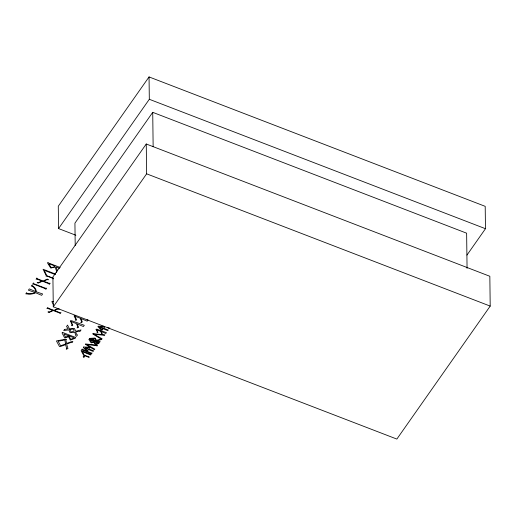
<?xml version="1.0" encoding="UTF-8"?>
<svg xmlns="http://www.w3.org/2000/svg" width="516" height="516" viewBox="0 0 516 516"><rect width="100%" height="100%" fill="white"/><g stroke="black" fill="none" stroke-linecap="round" stroke-linejoin="round"><path stroke-width="0.77" d="M466.954 255.091L485.472 228.711L485.201 206.342L149.047 76.923L58.289 206.207L58.56 228.575L75.858 235.232M58.56 228.575L149.317 99.285L149.047 76.923M467.064 268.333L466.632 233.187L152.723 112.327L74.93 223.144L75.201 245.513M146.26 144.003L52.909 276.982L53.277 306.801L396.849 439.077L490.2 306.098L489.839 276.279L146.26 144.003L146.628 173.821L53.277 306.801M56.283 272.48L56.766 271.79L55.167 267.114L50.697 268.023L47.517 262.928L47.911 262.373L48.859 263.121L60.178 267.481M59.243 308.878L58.979 309.245L58.076 308.897L54.483 310.555L59.733 312.58L60.978 312.593L60.198 313.696L59.469 312.948L53.238 310.548L49.123 312.477L47.994 312.045L48.252 311.67L49.155 312.019L52.748 310.361L48.156 308.594L46.911 308.581L47.685 307.471L48.414 308.22L53.993 310.368L58.108 308.439M108.786 328.208L107.586 327.299M109.353 328.428L109.798 327.795M53.309 301.325L51.8 301.615L53.303 304.382M75.381 315.328L74.059 315.824L75.807 319.449L75.194 320.049L76.091 320.397L76.555 319.739L74.82 316.16L80.199 318.23L81.67 321.72L80.786 322.494L82.334 321.971L80.909 318.507L87.185 321.178L88.068 319.926L87.127 319.849M149.317 99.285L485.472 228.711M146.628 173.821L490.2 306.098M59.533 268.281L56.083 266.953L57.424 270.881M55.631 274.093L43.073 269.262L46.305 275.808L46.04 276.183L46.698 275.957L52.626 278.24L53.167 278.937L53.593 278.33L46.84 275.731L44.441 270.861L44.679 270.513L55.206 274.564M152.723 112.327L153.142 146.679M26.451 292.946L25.8 293.868L26.858 293.907A10.823 8.056 -0.7 0 0 34.682 293.198L35.694 292.759L41.654 295.346L42.622 293.959L36.346 291.837L36.249 290.966A10.823 8.056 -0.7 0 0 32.534 285.819L31.889 285.2L31.244 286.122L32.16 286.122A10.288 7.656 -0.7 0 1 35.765 291.611L29.296 288.889L28.393 290.179L35.114 292.533A10.288 7.656 -0.7 0 1 26.98 293.507L27.174 293.23L26.451 292.946M33.366 283.097L32.585 284.206L33.837 284.213L45.15 288.573L45.879 289.321L46.659 288.212L45.408 288.205L34.095 283.845L33.366 283.097M36.855 278.124L36.075 279.233L37.326 279.24L41.919 281.014L38.326 282.671L37.423 282.323L37.158 282.697L38.294 283.129L42.409 281.201L48.639 283.6L49.368 284.348L50.149 283.239L48.897 283.232L43.654 281.207L47.246 279.549L48.149 279.898L48.407 279.524L47.279 279.091L43.163 281.02L37.584 278.872L36.855 278.124M49.246 263.837L48.968 264.231L51.419 267.778L54.625 266.591L55.006 266.05L49.246 263.837M62.449 332.368L62.043 332.943L64.648 337.935L68.564 336.787L70.292 340.108L75.149 338.328L75.736 337.483L62.449 332.368M64.487 329.46L63.72 330.556L68.86 329.892L69.905 332.491L70.434 332.697L74.852 332.31L75.91 336.051L76.568 336.303L77.561 334.89L76.736 334.574L75.633 332.052L78.967 331.214L79.89 331.569L81.044 329.93L75.762 331.266L74.414 328.447L69.428 328.815L67.557 325.086L66.525 326.557L68.215 328.834L64.487 329.46M70.486 320.92L72.034 324.828L71.421 325.428L72.317 325.777L72.775 325.112L71.047 321.539L76.426 323.609L77.897 327.092L77.013 327.873L78.561 327.35L77.136 323.887L83.411 326.557L84.289 325.299L71.601 320.7L70.486 320.92M69.763 329.472L71.008 332.001L74.169 331.169L73.556 329.363L72.756 329.053L69.763 329.472M66.248 339.496L65.913 339.973L66.583 343.443L72.266 341.373L72.853 341.598L72.079 342.695L71.227 342.372L66.629 344.075L67.944 348.59L66.222 349.19L66.712 348.493L65.564 344.675L59.953 346.688L59.437 346.488L56.425 340.947L65.5 339.205L66.248 339.496M68.873 335.91L65.564 337.09L63.887 333.949L68.873 335.91M69.557 336.077L69.209 336.567L70.847 339.347L74.246 337.883L69.557 336.077M82.141 349.158L81.554 349.99L82.489 350.003L91.526 353.828L92.106 352.996L91.171 352.989L82.141 349.158M83.624 347.042L83.302 347.507L86.598 350.77L88.101 350.583L87.062 350.39L84.882 348.074L93.183 351.46L93.635 350.822L85.198 347.571L88.991 347.629L89.881 348.216L89.145 347.107L83.624 347.042M85.759 344.004L85.527 344.333L94.376 349.764L94.821 349.132L86.688 344.553L96.453 345.61L96.995 346.036L97.595 345.178L85.759 344.004M89.165 339.147L88.907 339.515L91.106 342.908L93.88 342.282L95.344 344.54L98.756 343.521L99.136 342.985L89.165 339.147M89.713 338.373L89.474 338.709L99.575 342.366L100.149 341.54L96.673 340.612L101.555 339.541L96.376 340.186L95.002 338.057L89.713 338.373M93.028 333.646L92.796 333.975L101.652 339.405L102.091 338.773L93.957 334.194L103.722 335.252L104.264 335.677L104.871 334.82L93.028 333.646M96.086 329.292L97.382 332.027L96.956 332.427L97.634 332.691L97.943 332.246L96.524 329.73L100.556 331.285L101.781 333.729L101.168 334.245L102.278 333.923L101.091 331.491L105.806 333.478L106.406 332.633L96.898 329.169L96.086 329.292M98.24 326.222L97.911 326.686L101.213 329.95L102.716 329.763L101.678 329.569L99.498 327.26L107.799 330.64L108.25 330.001L99.814 326.751L103.606 326.809L104.496 327.396L103.761 326.286L98.24 326.222M91.351 338.554L95.505 340.457L95.737 340.128L94.867 338.322L91.351 338.554M82.334 351.538L84.224 355.06L89.294 357.007L89.023 357.395L83.669 355.33L81.089 350.654L91.061 354.492L90.661 355.053L82.334 351.538M94.054 341.708L91.719 342.379L90.313 340.244L94.054 341.708M94.557 341.844L94.338 342.16L95.699 344.049L98.079 343.198L94.557 341.844M65.609 343.985L60.598 345.778L58.127 341.244L64.823 339.96L65.609 343.985M83.437 357.04A0.671 0.497 -0.7 0 0 84.547 356.775A0.671 0.497 -0.7 0 0 83.695 356.195A0.671 0.497 -0.7 0 0 83.437 357.04"/></g></svg>
